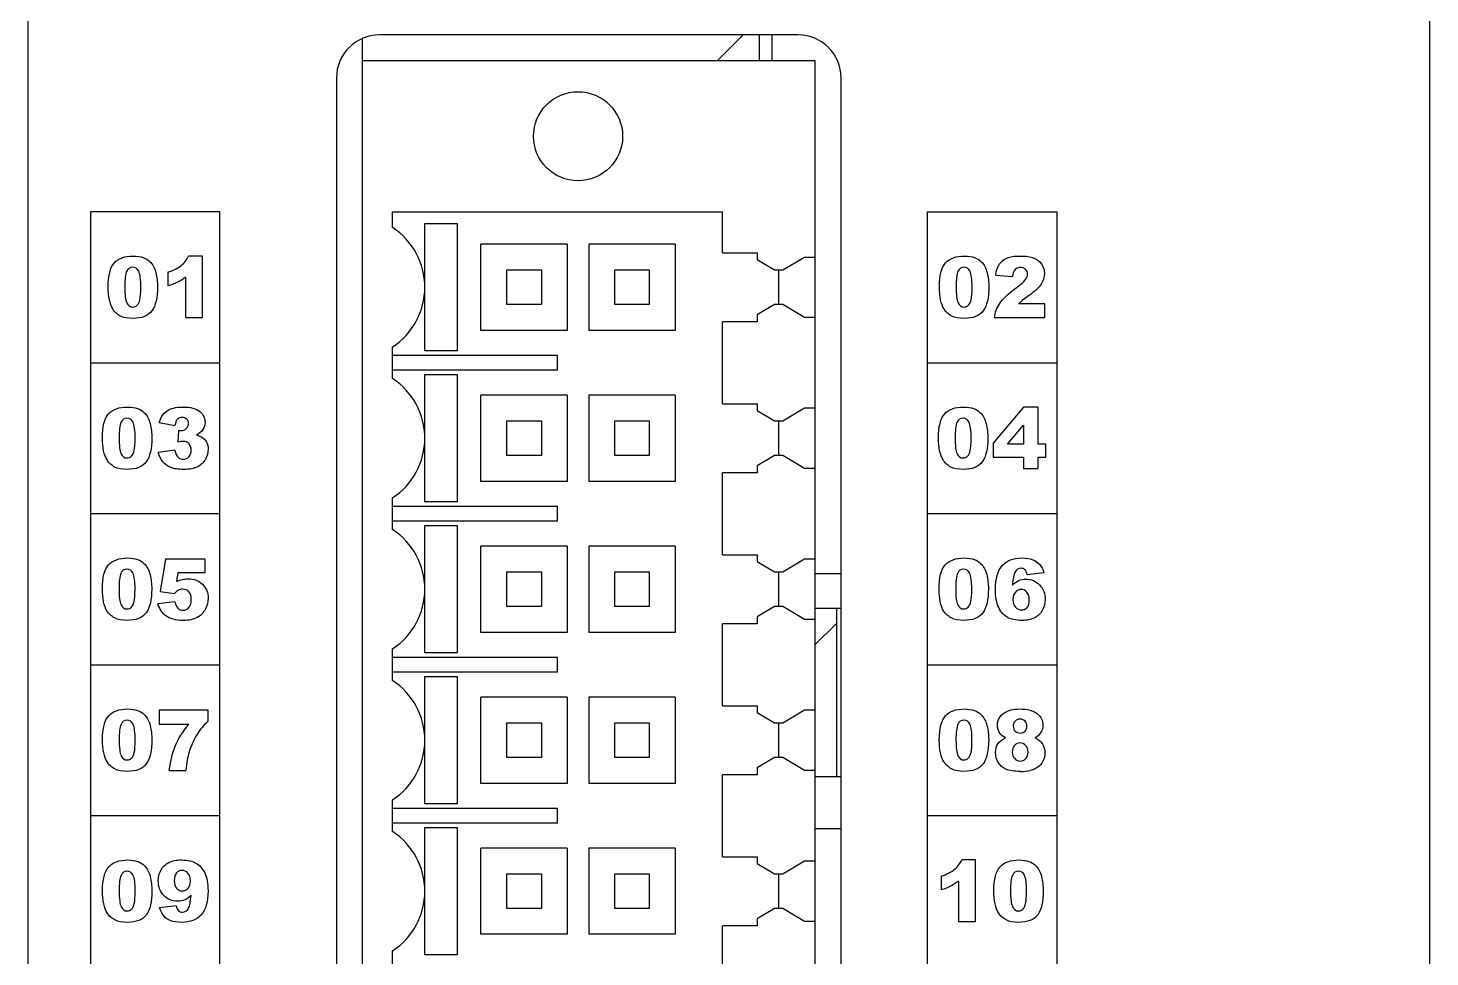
# Model space of a CAD drawing. Header units: millimetres. Extents: x 103 to 136, y 26 to 156.
# Drawn here: x 103.44 to 135.94, y 91.1 to 112.63 of the extents above; entities that cross this region are included whole.
import ezdxf

# ---------------------------------------------------------------- set-up
doc = ezdxf.new("R2010")
doc.units = ezdxf.units.MM
doc.header["$LTSCALE"] = 16.335
doc.layers.get('0').update_dxf_attribs({"linetype": 'CONTINUOUS'})

msp = doc.modelspace()

# ---------------------------------------------------------------- linework, layer by layer
at = {"linetype": 'Continuous'}
for p, q in [((103.435, 32.122), (103.435, 118.022)), ((135.935, 32.122), (135.935, 118.022)), ((121.285, 112.472), (111.585, 112.472)), ((119.414, 111.872), (120.014, 112.472)), ((120.385, 112.472), (120.385, 111.872)), ((120.685, 111.872), (120.685, 112.472)), ((111.185, 112.388), (111.185, 111.872)), ((111.185, 111.872), (111.185, 41.872)), ((121.685, 111.872), (111.185, 111.872)), ((121.685, 41.872), (121.685, 111.872)), ((110.585, 111.472), (110.585, 42.272)), ((122.285, 42.272), (122.285, 111.472)), ((104.885, 108.372), (104.885, 45.372)), ((107.885, 108.372), (104.885, 108.372)), ((107.885, 45.372), (107.885, 108.372)), ((111.885, 108.005), (111.885, 108.372)), ((111.885, 108.372), (119.535, 108.372)), ((119.535, 107.422), (119.535, 108.372)), ((124.285, 45.372), (124.285, 108.372)), ((124.285, 108.372), (127.285, 108.372)), ((127.285, 108.372), (127.285, 45.372)), ((112.635, 106.626), (112.635, 108.097)), ((112.635, 108.097), (113.387, 108.097)), ((113.387, 108.097), (113.387, 105.147)), ((113.935, 105.622), (113.935, 107.622)), ((115.935, 107.622), (113.935, 107.622)), ((115.935, 107.622), (115.935, 105.622)), ((116.435, 107.622), (116.435, 105.622)), ((118.435, 107.622), (116.435, 107.622)), ((118.435, 107.622), (118.435, 105.622)), ((107.478, 107.346), (107.156, 107.346)), ((107.478, 105.922), (107.478, 107.346)), ((119.535, 107.422), (120.335, 107.422)), ((120.335, 107.422), (120.335, 107.264)), ((120.335, 107.264), (120.738, 107.022)), ((120.935, 107.022), (121.435, 107.323)), ((121.435, 107.323), (121.685, 107.323)), ((106.676, 106.971), (106.676, 106.652)), ((114.535, 106.222), (114.535, 107.022)), ((114.535, 107.022), (115.335, 107.022)), ((115.335, 107.022), (115.335, 106.222)), ((117.035, 106.222), (117.035, 107.022)), ((117.035, 107.022), (117.835, 107.022)), ((117.835, 107.022), (117.835, 106.222)), ((120.738, 107.022), (120.935, 107.022)), ((120.835, 107.022), (120.835, 106.222)), ((107.085, 106.855), (107.085, 105.922)), ((112.635, 105.147), (112.635, 106.618)), ((125.868, 106.899), (126.258, 106.868)), ((126.492, 106.324), (126.399, 106.239)), ((126.649, 106.438), (126.492, 106.324)), ((115.335, 106.222), (114.535, 106.222)), ((117.835, 106.222), (117.035, 106.222)), ((120.738, 106.222), (120.335, 105.98)), ((120.335, 105.98), (120.335, 105.822)), ((120.935, 106.222), (120.738, 106.222)), ((121.435, 105.922), (120.935, 106.222)), ((127.007, 106.239), (126.399, 106.239)), ((127.007, 105.922), (127.007, 106.239)), ((107.085, 105.922), (107.478, 105.922)), ((119.535, 103.922), (119.535, 105.822)), ((120.335, 105.822), (119.535, 105.822)), ((121.685, 105.922), (121.435, 105.922)), ((125.84, 105.922), (127.007, 105.922)), ((115.935, 105.622), (113.935, 105.622)), ((118.435, 105.622), (116.435, 105.622)), ((111.885, 104.505), (111.885, 105.239)), ((111.885, 105.047), (115.71, 105.047)), ((113.387, 105.147), (112.635, 105.147)), ((115.71, 104.697), (115.71, 105.047)), ((104.885, 104.872), (107.885, 104.872)), ((115.71, 104.697), (111.885, 104.697)), ((124.285, 104.872), (127.285, 104.872)), ((112.635, 103.126), (112.635, 104.597)), ((112.635, 104.597), (113.387, 104.597)), ((113.387, 104.597), (113.387, 101.647)), ((113.935, 102.122), (113.935, 104.122)), ((115.935, 104.122), (113.935, 104.122)), ((115.935, 104.122), (115.935, 102.122)), ((116.435, 104.122), (116.435, 102.122)), ((118.435, 104.122), (116.435, 104.122)), ((118.435, 104.122), (118.435, 102.122)), ((119.535, 103.922), (120.335, 103.922)), ((120.335, 103.922), (120.335, 103.764)), ((120.335, 103.764), (120.738, 103.522)), ((120.935, 103.522), (121.435, 103.823)), ((121.435, 103.823), (121.685, 103.823)), ((126.514, 103.846), (125.806, 103.004)), ((126.853, 103.846), (126.514, 103.846)), ((126.853, 102.986), (126.853, 103.846)), ((106.475, 103.483), (106.842, 103.417)), ((114.535, 102.722), (114.535, 103.522)), ((114.535, 103.522), (115.335, 103.522)), ((115.335, 103.522), (115.335, 102.722)), ((117.035, 102.722), (117.035, 103.522)), ((117.035, 103.522), (117.835, 103.522)), ((117.835, 103.522), (117.835, 102.722)), ((120.738, 103.522), (120.935, 103.522)), ((120.835, 103.522), (120.835, 102.722)), ((126.139, 102.986), (126.514, 103.426)), ((126.514, 103.426), (126.514, 102.986)), ((106.926, 103.305), (106.906, 103.027)), ((106.926, 103.305), (106.977, 103.3)), ((112.635, 101.647), (112.635, 103.118)), ((106.842, 102.844), (106.454, 102.792)), ((115.335, 102.722), (114.535, 102.722)), ((117.835, 102.722), (117.035, 102.722)), ((120.738, 102.722), (120.335, 102.48)), ((120.935, 102.722), (120.738, 102.722)), ((121.435, 102.422), (120.935, 102.722)), ((125.806, 103.004), (125.806, 102.684)), ((126.514, 102.986), (126.139, 102.986)), ((127.029, 102.986), (126.853, 102.986)), ((127.029, 102.684), (127.029, 102.986)), ((120.335, 102.48), (120.335, 102.322)), ((121.685, 102.422), (121.435, 102.422)), ((125.806, 102.684), (126.514, 102.684)), ((126.514, 102.684), (126.514, 102.422)), ((126.514, 102.422), (126.853, 102.422)), ((126.853, 102.422), (126.853, 102.684)), ((126.853, 102.684), (127.029, 102.684)), ((115.935, 102.122), (113.935, 102.122)), ((118.435, 102.122), (116.435, 102.122)), ((119.535, 100.422), (119.535, 102.322)), ((120.335, 102.322), (119.535, 102.322)), ((111.885, 101.005), (111.885, 101.739)), ((111.885, 101.547), (115.71, 101.547)), ((113.387, 101.647), (112.635, 101.647)), ((115.71, 101.197), (115.71, 101.547)), ((107.885, 101.372), (104.885, 101.372)), ((115.71, 101.197), (111.885, 101.197)), ((112.635, 99.626), (112.635, 101.097)), ((112.635, 101.097), (113.387, 101.097)), ((113.387, 101.097), (113.387, 98.147)), ((127.285, 101.372), (124.285, 101.372)), ((113.935, 98.622), (113.935, 100.622)), ((115.935, 100.622), (113.935, 100.622)), ((115.935, 100.622), (115.935, 98.622)), ((116.435, 100.622), (116.435, 98.622)), ((118.435, 100.622), (116.435, 100.622)), ((118.435, 100.622), (118.435, 98.622)), ((106.621, 100.322), (106.498, 99.57)), ((107.545, 100.322), (106.621, 100.322)), ((107.545, 100.012), (107.545, 100.322)), ((119.535, 100.422), (120.335, 100.422)), ((120.335, 100.422), (120.335, 100.264)), ((120.335, 100.264), (120.738, 100.022)), ((120.935, 100.022), (121.435, 100.323)), ((121.435, 100.323), (121.685, 100.323)), ((106.886, 99.802), (106.919, 100.012)), ((106.919, 100.012), (107.545, 100.012)), ((114.535, 99.222), (114.535, 100.022)), ((114.535, 100.022), (115.335, 100.022)), ((115.335, 100.022), (115.335, 99.222)), ((117.035, 99.222), (117.035, 100.022)), ((117.035, 100.022), (117.835, 100.022)), ((117.835, 100.022), (117.835, 99.222)), ((120.738, 100.022), (120.935, 100.022)), ((120.835, 100.022), (120.835, 99.222)), ((122.285, 99.982), (121.685, 99.982)), ((126.599, 99.96), (126.986, 100.007)), ((106.498, 99.57), (106.829, 99.522)), ((112.635, 98.147), (112.635, 99.618)), ((106.841, 99.328), (106.447, 99.285)), ((115.335, 99.222), (114.535, 99.222)), ((117.835, 99.222), (117.035, 99.222)), ((120.738, 99.222), (120.335, 98.98)), ((120.935, 99.222), (120.738, 99.222)), ((121.435, 98.922), (120.935, 99.222)), ((121.685, 99.182), (122.285, 99.182)), ((122.185, 95.282), (122.185, 99.182)), ((119.535, 96.922), (119.535, 98.822)), ((120.335, 98.822), (119.535, 98.822)), ((120.335, 98.98), (120.335, 98.822)), ((121.685, 98.922), (121.435, 98.922)), ((121.685, 98.338), (122.185, 98.838)), ((115.935, 98.622), (113.935, 98.622)), ((118.435, 98.622), (116.435, 98.622)), ((111.885, 97.505), (111.885, 98.239)), ((104.885, 97.872), (107.885, 97.872)), ((111.885, 98.047), (115.71, 98.047)), ((113.387, 98.147), (112.635, 98.147)), ((115.71, 97.697), (115.71, 98.047)), ((124.285, 97.872), (127.285, 97.872)), ((115.71, 97.697), (111.885, 97.697)), ((112.635, 96.126), (112.635, 97.597)), ((112.635, 97.597), (113.387, 97.597)), ((113.387, 97.597), (113.387, 94.647)), ((113.935, 95.122), (113.935, 97.122)), ((115.935, 97.122), (113.935, 97.122)), ((115.935, 97.122), (115.935, 95.122)), ((116.435, 97.122), (116.435, 95.122)), ((118.435, 97.122), (116.435, 97.122)), ((118.435, 97.122), (118.435, 95.122)), ((119.535, 96.922), (120.335, 96.922)), ((120.335, 96.922), (120.335, 96.764)), ((106.473, 96.822), (106.473, 96.494)), ((107.609, 96.822), (106.473, 96.822)), ((107.609, 96.56), (107.609, 96.822)), ((120.335, 96.764), (120.738, 96.522)), ((120.935, 96.522), (121.435, 96.823)), ((121.435, 96.823), (121.685, 96.823)), ((106.473, 96.494), (107.165, 96.494)), ((114.535, 95.722), (114.535, 96.522)), ((114.535, 96.522), (115.335, 96.522)), ((115.335, 96.522), (115.335, 95.722)), ((117.035, 95.722), (117.035, 96.522)), ((117.035, 96.522), (117.835, 96.522)), ((117.835, 96.522), (117.835, 95.722)), ((120.738, 96.522), (120.935, 96.522)), ((120.835, 96.522), (120.835, 95.722)), ((112.635, 94.647), (112.635, 96.118)), ((115.335, 95.722), (114.535, 95.722)), ((117.835, 95.722), (117.035, 95.722)), ((120.738, 95.722), (120.335, 95.48)), ((120.935, 95.722), (120.738, 95.722)), ((121.435, 95.422), (120.935, 95.722)), ((106.709, 95.422), (107.097, 95.422)), ((119.535, 93.422), (119.535, 95.322)), ((120.335, 95.322), (119.535, 95.322)), ((120.335, 95.48), (120.335, 95.322)), ((121.685, 95.422), (121.435, 95.422)), ((121.685, 95.282), (122.285, 95.282)), ((115.935, 95.122), (113.935, 95.122)), ((118.435, 95.122), (116.435, 95.122)), ((111.885, 94.005), (111.885, 94.739)), ((113.387, 94.647), (112.635, 94.647)), ((107.885, 94.372), (104.885, 94.372)), ((111.885, 94.547), (115.71, 94.547)), ((115.71, 94.197), (115.71, 94.547)), ((127.285, 94.372), (124.285, 94.372)), ((115.71, 94.197), (111.885, 94.197)), ((112.635, 92.626), (112.635, 94.097)), ((112.635, 94.097), (113.387, 94.097)), ((113.387, 94.097), (113.387, 91.147)), ((121.685, 94.072), (122.285, 94.072)), ((113.935, 91.622), (113.935, 93.622)), ((115.935, 93.622), (113.935, 93.622)), ((115.935, 93.622), (115.935, 91.622)), ((116.435, 93.622), (116.435, 91.622)), ((118.435, 93.622), (116.435, 93.622)), ((118.435, 93.622), (118.435, 91.622)), ((119.535, 93.422), (120.335, 93.422)), ((120.335, 93.422), (120.335, 93.264)), ((120.935, 93.022), (121.435, 93.323)), ((121.435, 93.323), (121.685, 93.323)), ((125.403, 93.346), (125.081, 93.346)), ((125.403, 91.922), (125.403, 93.346)), ((114.535, 92.222), (114.535, 93.022)), ((114.535, 93.022), (115.335, 93.022)), ((115.335, 93.022), (115.335, 92.222)), ((117.035, 92.222), (117.035, 93.022)), ((117.035, 93.022), (117.835, 93.022)), ((117.835, 93.022), (117.835, 92.222)), ((120.335, 93.264), (120.738, 93.022)), ((120.738, 93.022), (120.935, 93.022)), ((120.835, 93.022), (120.835, 92.222)), ((124.601, 92.971), (124.601, 92.652)), ((125.009, 92.855), (125.009, 91.922)), ((112.635, 91.147), (112.635, 92.618)), ((106.871, 92.285), (106.484, 92.237)), ((115.335, 92.222), (114.535, 92.222)), ((117.835, 92.222), (117.035, 92.222)), ((120.738, 92.222), (120.335, 91.98)), ((120.335, 91.98), (120.335, 91.822)), ((120.935, 92.222), (120.738, 92.222)), ((121.435, 91.922), (120.935, 92.222)), ((119.535, 89.922), (119.535, 91.822)), ((120.335, 91.822), (119.535, 91.822)), ((121.685, 91.922), (121.435, 91.922)), ((125.009, 91.922), (125.403, 91.922)), ((115.935, 91.622), (113.935, 91.622)), ((118.435, 91.622), (116.435, 91.622)), ((111.885, 90.505), (111.885, 91.239)), ((113.387, 91.147), (112.635, 91.147))]:
    msp.add_line(p, q, dxfattribs=at)
msp.add_circle((116.185, 110.122), 1.033, dxfattribs=at)
for centre, radius, start, end in [((111.585, 111.472), 1, 90, 180), ((121.285, 111.472), 1, 0, 90), ((110.985, 106.622), 1.65, 303.0557, 56.9443), ((110.985, 103.122), 1.65, 303.0557, 56.9443), ((110.985, 99.622), 1.65, 303.0557, 56.9443), ((110.985, 96.122), 1.65, 303.0557, 56.9443), ((126.445, 96.469), 1.071, 270.0061, 282.0044), ((110.985, 92.622), 1.65, 303.0557, 56.9443)]:
    msp.add_arc(centre, radius, start, end, dxfattribs=at)
for points in [[(105.436, 107.187), (105.531, 107.293), (105.677, 107.346), (105.874, 107.346)], [(105.874, 107.346), (105.967, 107.346), (106.045, 107.334), (106.106, 107.311)], [(106.106, 107.311), (106.166, 107.288), (106.216, 107.257), (106.254, 107.22)], [(106.985, 107.125), (107.057, 107.184), (107.114, 107.258), (107.156, 107.346)], [(124.707, 107.187), (124.803, 107.293), (124.949, 107.346), (125.145, 107.346)], [(125.145, 107.346), (125.239, 107.346), (125.316, 107.334), (125.377, 107.311)], [(125.377, 107.311), (125.438, 107.288), (125.487, 107.257), (125.526, 107.22)], [(125.952, 107.156), (125.992, 107.216), (126.05, 107.264), (126.124, 107.297)], [(126.124, 107.297), (126.199, 107.329), (126.301, 107.346), (126.433, 107.346)], [(126.433, 107.346), (126.569, 107.346), (126.675, 107.33), (126.752, 107.299)], [(126.752, 107.299), (126.828, 107.268), (126.887, 107.22), (126.931, 107.155)], [(105.292, 106.628), (105.292, 106.894), (105.34, 107.08), (105.436, 107.187)], [(105.721, 106.989), (105.692, 106.924), (105.678, 106.803), (105.678, 106.627)], [(105.86, 107.087), (105.796, 107.087), (105.75, 107.054), (105.721, 106.989)], [(106.002, 106.991), (105.97, 107.055), (105.924, 107.087), (105.86, 107.087)], [(106.05, 106.617), (106.05, 106.802), (106.033, 106.927), (106.002, 106.991)], [(106.254, 107.22), (106.292, 107.183), (106.322, 107.144), (106.344, 107.103)], [(106.344, 107.103), (106.366, 107.062), (106.384, 107.014), (106.397, 106.96)], [(106.397, 106.96), (106.423, 106.854), (106.436, 106.746), (106.436, 106.633)], [(106.676, 106.971), (106.808, 107.013), (106.911, 107.065), (106.985, 107.125)], [(124.564, 106.628), (124.564, 106.894), (124.612, 107.08), (124.707, 107.187)], [(124.993, 106.989), (124.964, 106.924), (124.95, 106.803), (124.95, 106.627)], [(125.132, 107.087), (125.067, 107.087), (125.021, 107.054), (124.993, 106.989)], [(125.273, 106.991), (125.242, 107.055), (125.195, 107.087), (125.132, 107.087)], [(125.321, 106.617), (125.321, 106.802), (125.305, 106.927), (125.273, 106.991)], [(125.526, 107.22), (125.564, 107.183), (125.593, 107.144), (125.615, 107.103)], [(125.615, 107.103), (125.637, 107.062), (125.655, 107.014), (125.669, 106.96)], [(125.669, 106.96), (125.695, 106.854), (125.708, 106.746), (125.708, 106.633)], [(125.868, 106.899), (125.884, 107.008), (125.911, 107.094), (125.952, 107.156)], [(126.321, 107.033), (126.289, 107.002), (126.268, 106.946), (126.258, 106.868)], [(126.443, 107.08), (126.394, 107.08), (126.353, 107.064), (126.321, 107.033)], [(126.562, 107.034), (126.53, 107.065), (126.491, 107.08), (126.443, 107.08)], [(126.561, 106.8), (126.593, 106.844), (126.609, 106.885), (126.609, 106.925)], [(126.609, 106.925), (126.609, 106.967), (126.593, 107.003), (126.562, 107.034)], [(126.997, 106.939), (126.997, 106.853), (126.971, 106.771), (126.922, 106.694)], [(126.931, 107.155), (126.975, 107.09), (126.997, 107.019), (126.997, 106.939)], [(105.32, 106.331), (105.301, 106.421), (105.292, 106.519), (105.292, 106.628)], [(105.678, 106.627), (105.678, 106.449), (105.693, 106.326), (105.725, 106.261)], [(106.029, 106.337), (106.042, 106.396), (106.05, 106.49), (106.05, 106.617)], [(106.436, 106.633), (106.436, 106.379), (106.393, 106.193), (106.308, 106.075)], [(106.9, 106.738), (106.84, 106.707), (106.766, 106.679), (106.676, 106.652)], [(107.085, 106.855), (107.021, 106.807), (106.959, 106.768), (106.9, 106.738)], [(124.592, 106.331), (124.572, 106.421), (124.564, 106.519), (124.564, 106.628)], [(124.95, 106.627), (124.95, 106.449), (124.965, 106.326), (124.996, 106.261)], [(125.3, 106.337), (125.313, 106.396), (125.321, 106.49), (125.321, 106.617)], [(125.708, 106.633), (125.708, 106.379), (125.665, 106.193), (125.579, 106.075)], [(125.961, 106.247), (126.029, 106.348), (126.156, 106.469), (126.343, 106.607)], [(126.343, 106.607), (126.457, 106.691), (126.529, 106.756), (126.561, 106.8)], [(126.922, 106.694), (126.872, 106.616), (126.781, 106.531), (126.649, 106.438)], [(105.398, 106.12), (105.365, 106.172), (105.339, 106.241), (105.32, 106.331)], [(105.965, 106.205), (105.993, 106.233), (106.015, 106.277), (106.029, 106.337)], [(124.67, 106.12), (124.636, 106.172), (124.611, 106.241), (124.592, 106.331)], [(125.236, 106.205), (125.265, 106.233), (125.287, 106.277), (125.3, 106.337)], [(105.578, 105.955), (105.505, 105.992), (105.445, 106.048), (105.398, 106.12)], [(105.863, 105.899), (105.745, 105.899), (105.65, 105.918), (105.578, 105.955)], [(105.725, 106.261), (105.756, 106.196), (105.802, 106.164), (105.862, 106.164)], [(105.862, 106.164), (105.902, 106.164), (105.936, 106.177), (105.965, 106.205)], [(106.308, 106.075), (106.221, 105.957), (106.073, 105.899), (105.863, 105.899)], [(124.849, 105.955), (124.777, 105.992), (124.717, 106.048), (124.67, 106.12)], [(125.135, 105.899), (125.016, 105.899), (124.922, 105.918), (124.849, 105.955)], [(124.996, 106.261), (125.028, 106.196), (125.074, 106.164), (125.134, 106.164)], [(125.134, 106.164), (125.173, 106.164), (125.207, 106.177), (125.236, 106.205)], [(125.579, 106.075), (125.493, 105.957), (125.345, 105.899), (125.135, 105.899)], [(125.84, 105.922), (125.853, 106.037), (125.893, 106.146), (125.961, 106.247)], [(105.16, 103.128), (105.16, 103.394), (105.208, 103.58), (105.304, 103.687)], [(105.304, 103.687), (105.399, 103.793), (105.545, 103.846), (105.742, 103.846)], [(105.742, 103.846), (105.836, 103.846), (105.913, 103.834), (105.974, 103.811)], [(105.974, 103.811), (106.034, 103.788), (106.084, 103.757), (106.122, 103.72)], [(106.122, 103.72), (106.16, 103.683), (106.19, 103.644), (106.212, 103.603)], [(106.475, 103.483), (106.505, 103.6), (106.563, 103.69), (106.65, 103.752)], [(106.65, 103.752), (106.737, 103.815), (106.86, 103.846), (107.02, 103.846)], [(107.02, 103.846), (107.202, 103.846), (107.334, 103.812), (107.416, 103.744)], [(107.416, 103.744), (107.497, 103.675), (107.538, 103.59), (107.538, 103.487)], [(124.541, 103.128), (124.541, 103.394), (124.589, 103.58), (124.685, 103.687)], [(124.685, 103.687), (124.78, 103.793), (124.926, 103.846), (125.123, 103.846)], [(125.123, 103.846), (125.217, 103.846), (125.294, 103.834), (125.355, 103.811)], [(125.355, 103.811), (125.415, 103.788), (125.465, 103.757), (125.503, 103.72)], [(125.503, 103.72), (125.541, 103.683), (125.571, 103.644), (125.593, 103.603)], [(105.589, 103.489), (105.561, 103.424), (105.546, 103.303), (105.546, 103.127)], [(105.729, 103.587), (105.664, 103.587), (105.618, 103.554), (105.589, 103.489)], [(105.87, 103.491), (105.839, 103.555), (105.792, 103.587), (105.729, 103.587)], [(105.918, 103.117), (105.918, 103.302), (105.902, 103.427), (105.87, 103.491)], [(106.212, 103.603), (106.234, 103.562), (106.252, 103.514), (106.265, 103.46)], [(106.265, 103.46), (106.291, 103.354), (106.305, 103.246), (106.305, 103.133)], [(106.9, 103.563), (106.872, 103.535), (106.852, 103.486), (106.842, 103.417)], [(107.012, 103.605), (106.966, 103.605), (106.929, 103.59), (106.9, 103.563)], [(107.117, 103.566), (107.091, 103.591), (107.056, 103.605), (107.012, 103.605)], [(107.104, 103.349), (107.138, 103.381), (107.155, 103.419), (107.155, 103.464)], [(107.155, 103.464), (107.155, 103.506), (107.142, 103.541), (107.117, 103.566)], [(107.538, 103.487), (107.538, 103.426), (107.521, 103.372), (107.489, 103.323)], [(124.97, 103.489), (124.942, 103.424), (124.927, 103.303), (124.927, 103.127)], [(125.11, 103.587), (125.045, 103.587), (124.999, 103.554), (124.97, 103.489)], [(125.251, 103.491), (125.219, 103.555), (125.173, 103.587), (125.11, 103.587)], [(125.299, 103.117), (125.299, 103.302), (125.282, 103.427), (125.251, 103.491)], [(125.593, 103.603), (125.615, 103.562), (125.633, 103.514), (125.646, 103.46)], [(125.646, 103.46), (125.672, 103.354), (125.685, 103.246), (125.685, 103.133)], [(105.188, 102.831), (105.169, 102.921), (105.16, 103.019), (105.16, 103.128)], [(105.546, 103.127), (105.546, 102.949), (105.562, 102.826), (105.593, 102.761)], [(105.897, 102.837), (105.91, 102.896), (105.918, 102.99), (105.918, 103.117)], [(106.305, 103.133), (106.305, 102.879), (106.262, 102.693), (106.176, 102.575)], [(107.032, 103.05), (107.002, 103.05), (106.96, 103.042), (106.906, 103.027)], [(106.977, 103.3), (107.027, 103.3), (107.069, 103.316), (107.104, 103.349)], [(107.168, 102.996), (107.134, 103.032), (107.09, 103.05), (107.032, 103.05)], [(107.489, 103.323), (107.455, 103.273), (107.406, 103.23), (107.339, 103.194)], [(107.339, 103.194), (107.392, 103.181), (107.434, 103.164), (107.463, 103.147)], [(107.463, 103.147), (107.509, 103.119), (107.545, 103.08), (107.571, 103.034)], [(107.571, 103.034), (107.597, 102.987), (107.61, 102.931), (107.61, 102.866)], [(124.569, 102.831), (124.55, 102.921), (124.541, 103.019), (124.541, 103.128)], [(124.927, 103.127), (124.927, 102.949), (124.942, 102.826), (124.974, 102.761)], [(125.278, 102.837), (125.291, 102.896), (125.299, 102.99), (125.299, 103.117)], [(125.685, 103.133), (125.685, 102.879), (125.642, 102.693), (125.557, 102.575)], [(105.267, 102.62), (105.233, 102.672), (105.207, 102.741), (105.188, 102.831)], [(105.593, 102.761), (105.625, 102.696), (105.67, 102.664), (105.731, 102.664)], [(105.731, 102.664), (105.77, 102.664), (105.804, 102.677), (105.833, 102.705)], [(105.833, 102.705), (105.861, 102.733), (105.883, 102.777), (105.897, 102.837)], [(106.562, 102.574), (106.515, 102.632), (106.478, 102.704), (106.454, 102.792)], [(106.842, 102.844), (106.857, 102.765), (106.88, 102.711), (106.913, 102.68)], [(107.166, 102.693), (107.2, 102.731), (107.218, 102.781), (107.218, 102.845)], [(107.218, 102.845), (107.218, 102.91), (107.201, 102.96), (107.168, 102.996)], [(107.61, 102.866), (107.61, 102.784), (107.588, 102.706), (107.546, 102.632)], [(124.648, 102.62), (124.614, 102.672), (124.588, 102.741), (124.569, 102.831)], [(124.974, 102.761), (125.006, 102.696), (125.051, 102.664), (125.112, 102.664)], [(125.112, 102.664), (125.151, 102.664), (125.185, 102.677), (125.214, 102.705)], [(125.214, 102.705), (125.242, 102.733), (125.264, 102.777), (125.278, 102.837)], [(105.446, 102.455), (105.373, 102.492), (105.313, 102.548), (105.267, 102.62)], [(105.732, 102.399), (105.613, 102.399), (105.519, 102.418), (105.446, 102.455)], [(106.176, 102.575), (106.09, 102.457), (105.942, 102.399), (105.732, 102.399)], [(106.744, 102.443), (106.67, 102.473), (106.61, 102.517), (106.562, 102.574)], [(107.046, 102.399), (106.918, 102.399), (106.817, 102.414), (106.744, 102.443)], [(106.913, 102.68), (106.945, 102.65), (106.986, 102.635), (107.036, 102.635)], [(107.036, 102.635), (107.088, 102.635), (107.132, 102.654), (107.166, 102.693)], [(107.362, 102.459), (107.282, 102.42), (107.176, 102.399), (107.046, 102.399)], [(107.546, 102.632), (107.503, 102.557), (107.442, 102.499), (107.362, 102.459)], [(124.827, 102.455), (124.754, 102.492), (124.694, 102.548), (124.648, 102.62)], [(125.112, 102.399), (124.994, 102.399), (124.9, 102.418), (124.827, 102.455)], [(125.557, 102.575), (125.471, 102.457), (125.323, 102.399), (125.112, 102.399)], [(105.159, 99.628), (105.159, 99.894), (105.207, 100.08), (105.303, 100.187)], [(105.303, 100.187), (105.398, 100.293), (105.544, 100.346), (105.741, 100.346)], [(105.741, 100.346), (105.834, 100.346), (105.912, 100.334), (105.973, 100.311)], [(105.973, 100.311), (106.033, 100.288), (106.083, 100.257), (106.121, 100.22)], [(106.121, 100.22), (106.159, 100.183), (106.189, 100.144), (106.21, 100.103)], [(106.21, 100.103), (106.232, 100.062), (106.251, 100.014), (106.264, 99.96)], [(124.555, 99.628), (124.555, 99.894), (124.603, 100.08), (124.699, 100.187)], [(124.699, 100.187), (124.794, 100.293), (124.94, 100.346), (125.137, 100.346)], [(125.137, 100.346), (125.23, 100.346), (125.308, 100.334), (125.369, 100.311)], [(125.369, 100.311), (125.429, 100.288), (125.479, 100.257), (125.517, 100.22)], [(125.517, 100.22), (125.555, 100.183), (125.585, 100.144), (125.607, 100.103)], [(125.607, 100.103), (125.629, 100.062), (125.647, 100.014), (125.66, 99.96)], [(125.862, 99.615), (125.862, 99.867), (125.914, 100.052), (126.021, 100.17)], [(126.021, 100.17), (126.127, 100.287), (126.274, 100.346), (126.463, 100.346)], [(126.459, 100.108), (126.396, 100.108), (126.347, 100.075), (126.312, 100.012)], [(126.547, 100.074), (126.523, 100.096), (126.494, 100.108), (126.459, 100.108)], [(126.463, 100.346), (126.574, 100.346), (126.662, 100.333), (126.727, 100.307)], [(126.727, 100.307), (126.792, 100.281), (126.845, 100.244), (126.888, 100.194)], [(126.888, 100.194), (126.93, 100.145), (126.963, 100.082), (126.986, 100.007)], [(105.588, 99.989), (105.559, 99.924), (105.545, 99.803), (105.545, 99.627)], [(105.727, 100.087), (105.662, 100.087), (105.616, 100.054), (105.588, 99.989)], [(105.869, 99.991), (105.837, 100.055), (105.79, 100.087), (105.727, 100.087)], [(105.916, 99.617), (105.916, 99.802), (105.9, 99.927), (105.869, 99.991)], [(106.264, 99.96), (106.29, 99.854), (106.303, 99.746), (106.303, 99.633)], [(106.886, 99.802), (106.929, 99.822), (106.972, 99.837), (107.014, 99.847)], [(107.014, 99.847), (107.056, 99.857), (107.098, 99.863), (107.14, 99.863)], [(107.14, 99.863), (107.279, 99.863), (107.393, 99.82), (107.48, 99.736)], [(124.984, 99.989), (124.955, 99.924), (124.941, 99.803), (124.941, 99.627)], [(125.123, 100.087), (125.059, 100.087), (125.013, 100.054), (124.984, 99.989)], [(125.265, 99.991), (125.233, 100.055), (125.186, 100.087), (125.123, 100.087)], [(125.313, 99.617), (125.313, 99.802), (125.296, 99.927), (125.265, 99.991)], [(125.66, 99.96), (125.686, 99.854), (125.699, 99.746), (125.699, 99.633)], [(126.312, 100.012), (126.287, 99.966), (126.268, 99.868), (126.256, 99.718)], [(126.256, 99.718), (126.302, 99.765), (126.35, 99.799), (126.399, 99.822)], [(126.399, 99.822), (126.448, 99.845), (126.504, 99.856), (126.569, 99.856)], [(126.599, 99.96), (126.588, 100.013), (126.571, 100.051), (126.547, 100.074)], [(126.569, 99.856), (126.693, 99.856), (126.799, 99.811), (126.885, 99.722)], [(105.187, 99.331), (105.168, 99.421), (105.159, 99.519), (105.159, 99.628)], [(105.545, 99.627), (105.545, 99.449), (105.56, 99.326), (105.592, 99.261)], [(105.895, 99.337), (105.909, 99.396), (105.916, 99.49), (105.916, 99.617)], [(106.303, 99.633), (106.303, 99.379), (106.26, 99.193), (106.174, 99.075)], [(106.915, 99.595), (106.889, 99.581), (106.86, 99.557), (106.829, 99.522)], [(107.024, 99.622), (106.986, 99.622), (106.95, 99.613), (106.915, 99.595)], [(107.166, 99.564), (107.13, 99.602), (107.083, 99.622), (107.024, 99.622)], [(107.22, 99.381), (107.22, 99.464), (107.202, 99.525), (107.166, 99.564)], [(107.48, 99.736), (107.568, 99.651), (107.611, 99.544), (107.611, 99.416)], [(124.583, 99.331), (124.564, 99.421), (124.555, 99.519), (124.555, 99.628)], [(124.941, 99.627), (124.941, 99.449), (124.956, 99.326), (124.988, 99.261)], [(125.292, 99.337), (125.305, 99.396), (125.313, 99.49), (125.313, 99.617)], [(125.699, 99.633), (125.699, 99.379), (125.656, 99.193), (125.571, 99.075)], [(125.937, 99.198), (125.886, 99.303), (125.862, 99.442), (125.862, 99.615)], [(126.324, 99.556), (126.288, 99.515), (126.269, 99.458), (126.269, 99.384)], [(126.46, 99.616), (126.406, 99.616), (126.36, 99.596), (126.324, 99.556)], [(126.593, 99.553), (126.557, 99.595), (126.513, 99.616), (126.46, 99.616)], [(126.647, 99.373), (126.647, 99.451), (126.629, 99.512), (126.593, 99.553)], [(126.885, 99.722), (126.971, 99.633), (127.015, 99.52), (127.015, 99.384)], [(105.265, 99.12), (105.232, 99.172), (105.206, 99.241), (105.187, 99.331)], [(105.592, 99.261), (105.623, 99.196), (105.669, 99.164), (105.729, 99.164)], [(105.729, 99.164), (105.768, 99.164), (105.803, 99.177), (105.831, 99.205)], [(105.831, 99.205), (105.86, 99.233), (105.882, 99.277), (105.895, 99.337)], [(106.519, 99.121), (106.49, 99.165), (106.466, 99.219), (106.447, 99.285)], [(106.841, 99.328), (106.85, 99.265), (106.872, 99.217), (106.907, 99.184)], [(106.907, 99.184), (106.942, 99.152), (106.984, 99.135), (107.033, 99.135)], [(107.033, 99.135), (107.086, 99.135), (107.131, 99.155), (107.166, 99.196)], [(107.166, 99.196), (107.202, 99.238), (107.22, 99.299), (107.22, 99.381)], [(107.544, 99.155), (107.499, 99.071), (107.435, 99.008), (107.353, 98.964)], [(107.611, 99.416), (107.611, 99.325), (107.589, 99.239), (107.544, 99.155)], [(124.661, 99.12), (124.628, 99.172), (124.602, 99.241), (124.583, 99.331)], [(124.988, 99.261), (125.019, 99.196), (125.065, 99.164), (125.125, 99.164)], [(125.125, 99.164), (125.165, 99.164), (125.199, 99.177), (125.228, 99.205)], [(125.228, 99.205), (125.256, 99.233), (125.278, 99.277), (125.292, 99.337)], [(126.14, 98.97), (126.056, 99.018), (125.988, 99.093), (125.937, 99.198)], [(126.269, 99.384), (126.269, 99.307), (126.289, 99.248), (126.327, 99.205)], [(126.327, 99.205), (126.365, 99.162), (126.412, 99.141), (126.467, 99.141)], [(126.467, 99.141), (126.518, 99.141), (126.561, 99.16), (126.595, 99.199)], [(126.595, 99.199), (126.629, 99.238), (126.647, 99.296), (126.647, 99.373)], [(126.949, 99.131), (126.905, 99.054), (126.845, 98.996), (126.768, 98.957)], [(127.015, 99.384), (127.015, 99.291), (126.993, 99.207), (126.949, 99.131)], [(105.445, 98.955), (105.372, 98.992), (105.312, 99.048), (105.265, 99.12)], [(105.73, 98.899), (105.612, 98.899), (105.517, 98.918), (105.445, 98.955)], [(106.174, 99.075), (106.088, 98.957), (105.94, 98.899), (105.73, 98.899)], [(106.631, 99.003), (106.585, 99.037), (106.548, 99.077), (106.519, 99.121)], [(106.799, 98.925), (106.733, 98.942), (106.677, 98.968), (106.631, 99.003)], [(107.037, 98.899), (106.944, 98.899), (106.865, 98.908), (106.799, 98.925)], [(107.353, 98.964), (107.271, 98.92), (107.165, 98.899), (107.037, 98.899)], [(124.841, 98.955), (124.768, 98.992), (124.708, 99.048), (124.661, 99.12)], [(125.126, 98.899), (125.008, 98.899), (124.913, 98.918), (124.841, 98.955)], [(125.571, 99.075), (125.484, 98.957), (125.336, 98.899), (125.126, 98.899)], [(126.478, 98.899), (126.337, 98.899), (126.225, 98.922), (126.14, 98.97)], [(126.768, 98.957), (126.691, 98.919), (126.594, 98.899), (126.478, 98.899)], [(105.162, 96.128), (105.162, 96.394), (105.21, 96.58), (105.305, 96.687)], [(105.305, 96.687), (105.401, 96.793), (105.547, 96.846), (105.744, 96.846)], [(105.73, 96.587), (105.665, 96.587), (105.619, 96.554), (105.591, 96.489)], [(105.871, 96.491), (105.84, 96.555), (105.793, 96.587), (105.73, 96.587)], [(105.744, 96.846), (105.837, 96.846), (105.914, 96.834), (105.976, 96.811)], [(105.976, 96.811), (106.036, 96.788), (106.085, 96.757), (106.124, 96.72)], [(106.124, 96.72), (106.162, 96.683), (106.191, 96.644), (106.213, 96.603)], [(106.213, 96.603), (106.235, 96.562), (106.253, 96.514), (106.267, 96.46)], [(107.609, 96.56), (107.509, 96.47), (107.427, 96.374), (107.361, 96.27)], [(124.561, 96.128), (124.561, 96.394), (124.609, 96.58), (124.704, 96.687)], [(124.704, 96.687), (124.8, 96.793), (124.946, 96.846), (125.143, 96.846)], [(125.129, 96.587), (125.064, 96.587), (125.018, 96.554), (124.99, 96.489)], [(125.271, 96.491), (125.239, 96.555), (125.192, 96.587), (125.129, 96.587)], [(125.143, 96.846), (125.236, 96.846), (125.313, 96.834), (125.375, 96.811)], [(125.375, 96.811), (125.435, 96.788), (125.484, 96.757), (125.523, 96.72)], [(125.523, 96.72), (125.561, 96.683), (125.59, 96.644), (125.612, 96.603)], [(125.612, 96.603), (125.634, 96.562), (125.653, 96.514), (125.666, 96.46)], [(125.908, 96.473), (125.908, 96.589), (125.963, 96.686), (126.074, 96.76)], [(126.074, 96.76), (126.16, 96.818), (126.273, 96.846), (126.415, 96.846)], [(126.318, 96.565), (126.289, 96.535), (126.274, 96.497), (126.274, 96.45)], [(126.434, 96.609), (126.386, 96.609), (126.348, 96.594), (126.318, 96.565)], [(126.415, 96.846), (126.602, 96.846), (126.739, 96.81), (126.829, 96.739)], [(126.548, 96.563), (126.518, 96.594), (126.48, 96.609), (126.434, 96.609)], [(126.593, 96.446), (126.593, 96.494), (126.578, 96.533), (126.548, 96.563)], [(126.829, 96.739), (126.919, 96.668), (126.964, 96.578), (126.964, 96.47)], [(105.591, 96.489), (105.562, 96.424), (105.548, 96.303), (105.548, 96.127)], [(105.919, 96.117), (105.919, 96.302), (105.903, 96.427), (105.871, 96.491)], [(106.267, 96.46), (106.293, 96.354), (106.306, 96.246), (106.306, 96.133)], [(106.853, 95.997), (106.918, 96.152), (107.022, 96.317), (107.165, 96.494)], [(107.361, 96.27), (107.281, 96.144), (107.217, 96.004), (107.17, 95.85)], [(124.99, 96.489), (124.961, 96.424), (124.947, 96.303), (124.947, 96.127)], [(125.318, 96.117), (125.318, 96.302), (125.302, 96.427), (125.271, 96.491)], [(125.666, 96.46), (125.692, 96.354), (125.705, 96.246), (125.705, 96.133)], [(125.966, 96.284), (125.928, 96.338), (125.908, 96.401), (125.908, 96.473)], [(126.099, 96.175), (126.038, 96.207), (125.993, 96.244), (125.966, 96.284)], [(126.274, 96.45), (126.274, 96.401), (126.289, 96.362), (126.319, 96.332)], [(126.319, 96.332), (126.35, 96.303), (126.39, 96.289), (126.44, 96.289)], [(126.44, 96.289), (126.484, 96.289), (126.522, 96.303), (126.55, 96.332)], [(126.55, 96.332), (126.579, 96.361), (126.593, 96.399), (126.593, 96.446)], [(126.91, 96.293), (126.883, 96.252), (126.841, 96.213), (126.784, 96.175)], [(126.964, 96.47), (126.964, 96.407), (126.946, 96.348), (126.91, 96.293)], [(105.19, 95.831), (105.171, 95.921), (105.162, 96.019), (105.162, 96.128)], [(105.548, 96.127), (105.548, 95.949), (105.563, 95.826), (105.595, 95.761)], [(105.898, 95.837), (105.912, 95.896), (105.919, 95.99), (105.919, 96.117)], [(106.306, 96.133), (106.306, 95.879), (106.263, 95.693), (106.177, 95.575)], [(106.709, 95.422), (106.74, 95.651), (106.787, 95.843), (106.853, 95.997)], [(124.589, 95.831), (124.57, 95.921), (124.561, 96.019), (124.561, 96.128)], [(124.947, 96.127), (124.947, 95.949), (124.962, 95.826), (124.994, 95.761)], [(125.297, 95.837), (125.311, 95.896), (125.318, 95.99), (125.318, 96.117)], [(125.705, 96.133), (125.705, 95.879), (125.662, 95.693), (125.576, 95.575)], [(125.865, 95.834), (125.865, 95.916), (125.885, 95.985), (125.923, 96.042)], [(125.923, 96.042), (125.961, 96.099), (126.019, 96.143), (126.099, 96.175)], [(126.307, 96.002), (126.27, 95.964), (126.253, 95.912), (126.253, 95.847)], [(126.434, 96.059), (126.385, 96.059), (126.343, 96.04), (126.307, 96.002)], [(126.562, 96), (126.525, 96.039), (126.482, 96.059), (126.434, 96.059)], [(126.619, 95.848), (126.619, 95.909), (126.6, 95.96), (126.562, 96)], [(126.784, 96.175), (126.86, 96.139), (126.916, 96.09), (126.953, 96.031)], [(126.953, 96.031), (126.99, 95.971), (127.01, 95.905), (127.01, 95.832)], [(105.268, 95.62), (105.235, 95.672), (105.209, 95.741), (105.19, 95.831)], [(105.447, 95.455), (105.375, 95.492), (105.315, 95.548), (105.268, 95.62)], [(105.595, 95.761), (105.626, 95.696), (105.672, 95.664), (105.732, 95.664)], [(105.732, 95.664), (105.771, 95.664), (105.806, 95.677), (105.834, 95.705)], [(106.177, 95.575), (106.091, 95.457), (105.943, 95.399), (105.733, 95.399)], [(105.834, 95.705), (105.863, 95.733), (105.885, 95.777), (105.898, 95.837)], [(107.17, 95.85), (107.134, 95.729), (107.109, 95.587), (107.097, 95.422)], [(124.667, 95.62), (124.634, 95.672), (124.608, 95.741), (124.589, 95.831)], [(124.847, 95.455), (124.774, 95.492), (124.714, 95.548), (124.667, 95.62)], [(124.994, 95.761), (125.025, 95.696), (125.071, 95.664), (125.131, 95.664)], [(125.131, 95.664), (125.17, 95.664), (125.205, 95.677), (125.233, 95.705)], [(125.576, 95.575), (125.49, 95.457), (125.342, 95.399), (125.132, 95.399)], [(125.233, 95.705), (125.262, 95.733), (125.284, 95.777), (125.297, 95.837)], [(125.926, 95.605), (125.886, 95.674), (125.865, 95.75), (125.865, 95.834)], [(126.105, 95.451), (126.027, 95.485), (125.967, 95.537), (125.926, 95.605)], [(126.253, 95.847), (126.253, 95.785), (126.271, 95.735), (126.309, 95.695)], [(126.309, 95.695), (126.347, 95.656), (126.39, 95.637), (126.438, 95.637)], [(126.438, 95.637), (126.484, 95.637), (126.526, 95.656), (126.563, 95.697)], [(126.563, 95.697), (126.6, 95.737), (126.619, 95.787), (126.619, 95.848)], [(126.961, 95.635), (126.928, 95.574), (126.889, 95.527), (126.843, 95.495)], [(127.01, 95.832), (127.01, 95.761), (126.993, 95.696), (126.961, 95.635)], [(105.733, 95.399), (105.615, 95.399), (105.52, 95.418), (105.447, 95.455)], [(125.132, 95.399), (125.014, 95.399), (124.919, 95.418), (124.847, 95.455)], [(126.445, 95.399), (126.296, 95.399), (126.183, 95.417), (126.105, 95.451)], [(126.843, 95.495), (126.796, 95.462), (126.737, 95.437), (126.668, 95.422)], [(105.306, 93.187), (105.401, 93.293), (105.547, 93.346), (105.744, 93.346)], [(105.744, 93.346), (105.838, 93.346), (105.915, 93.334), (105.976, 93.311)], [(105.976, 93.311), (106.036, 93.288), (106.086, 93.257), (106.124, 93.22)], [(106.52, 93.114), (106.564, 93.191), (106.624, 93.248), (106.702, 93.287)], [(106.702, 93.287), (106.778, 93.326), (106.876, 93.346), (106.992, 93.346)], [(106.992, 93.346), (107.132, 93.346), (107.244, 93.321), (107.329, 93.273)], [(124.909, 93.125), (124.982, 93.184), (125.039, 93.258), (125.081, 93.346)], [(125.969, 93.187), (126.065, 93.293), (126.211, 93.346), (126.407, 93.346)], [(126.407, 93.346), (126.501, 93.346), (126.578, 93.334), (126.639, 93.311)], [(126.639, 93.311), (126.7, 93.288), (126.749, 93.257), (126.788, 93.22)], [(105.162, 92.628), (105.162, 92.894), (105.21, 93.08), (105.306, 93.187)], [(105.591, 92.989), (105.563, 92.924), (105.548, 92.803), (105.548, 92.627)], [(105.731, 93.087), (105.666, 93.087), (105.62, 93.054), (105.591, 92.989)], [(105.872, 92.991), (105.84, 93.055), (105.794, 93.087), (105.731, 93.087)], [(105.92, 92.617), (105.92, 92.802), (105.903, 92.927), (105.872, 92.991)], [(106.124, 93.22), (106.162, 93.183), (106.192, 93.144), (106.214, 93.103)], [(106.214, 93.103), (106.236, 93.062), (106.254, 93.014), (106.267, 92.96)], [(106.267, 92.96), (106.293, 92.854), (106.306, 92.746), (106.306, 92.633)], [(106.454, 92.86), (106.454, 92.953), (106.476, 93.038), (106.52, 93.114)], [(106.875, 93.045), (106.84, 93.006), (106.824, 92.948), (106.824, 92.871)], [(107.004, 93.104), (106.952, 93.104), (106.909, 93.084), (106.875, 93.045)], [(107.143, 93.039), (107.105, 93.082), (107.058, 93.104), (107.004, 93.104)], [(107.2, 92.861), (107.2, 92.937), (107.181, 92.996), (107.143, 93.039)], [(107.329, 93.273), (107.413, 93.226), (107.481, 93.15), (107.532, 93.045)], [(107.532, 93.045), (107.582, 92.939), (107.608, 92.802), (107.608, 92.63)], [(124.601, 92.971), (124.732, 93.013), (124.836, 93.065), (124.909, 93.125)], [(125.826, 92.628), (125.826, 92.894), (125.874, 93.08), (125.969, 93.187)], [(126.255, 92.989), (126.226, 92.924), (126.212, 92.803), (126.212, 92.627)], [(126.394, 93.087), (126.329, 93.087), (126.283, 93.054), (126.255, 92.989)], [(126.535, 92.991), (126.504, 93.055), (126.457, 93.087), (126.394, 93.087)], [(126.583, 92.617), (126.583, 92.802), (126.567, 92.927), (126.535, 92.991)], [(126.788, 93.22), (126.826, 93.183), (126.855, 93.144), (126.877, 93.103)], [(126.877, 93.103), (126.899, 93.062), (126.917, 93.014), (126.931, 92.96)], [(126.931, 92.96), (126.957, 92.854), (126.97, 92.746), (126.97, 92.633)], [(105.19, 92.331), (105.171, 92.421), (105.162, 92.519), (105.162, 92.628)], [(105.548, 92.627), (105.548, 92.449), (105.563, 92.326), (105.595, 92.261)], [(106.306, 92.633), (106.306, 92.379), (106.263, 92.193), (106.178, 92.075)], [(106.583, 92.522), (106.497, 92.611), (106.454, 92.724), (106.454, 92.86)], [(106.824, 92.871), (106.824, 92.792), (106.841, 92.732), (106.876, 92.691)], [(106.876, 92.691), (106.912, 92.649), (106.956, 92.629), (107.009, 92.629)], [(107.009, 92.629), (107.064, 92.629), (107.11, 92.649), (107.146, 92.689)], [(107.146, 92.689), (107.182, 92.729), (107.2, 92.787), (107.2, 92.861)], [(107.608, 92.63), (107.608, 92.377), (107.555, 92.192), (107.448, 92.074)], [(124.824, 92.738), (124.765, 92.707), (124.69, 92.679), (124.601, 92.652)], [(125.009, 92.855), (124.945, 92.807), (124.883, 92.768), (124.824, 92.738)], [(125.854, 92.331), (125.834, 92.421), (125.826, 92.519), (125.826, 92.628)], [(126.212, 92.627), (126.212, 92.449), (126.227, 92.326), (126.258, 92.261)], [(126.97, 92.633), (126.97, 92.379), (126.927, 92.193), (126.841, 92.075)], [(105.269, 92.12), (105.235, 92.172), (105.209, 92.241), (105.19, 92.331)], [(105.835, 92.205), (105.863, 92.233), (105.885, 92.277), (105.899, 92.337)], [(105.899, 92.337), (105.912, 92.396), (105.92, 92.49), (105.92, 92.617)], [(106.901, 92.388), (106.775, 92.388), (106.669, 92.432), (106.583, 92.522)], [(107.072, 92.422), (107.022, 92.399), (106.965, 92.388), (106.901, 92.388)], [(107.215, 92.527), (107.168, 92.479), (107.12, 92.444), (107.072, 92.422)], [(107.157, 92.232), (107.182, 92.278), (107.201, 92.376), (107.215, 92.527)], [(125.932, 92.12), (125.898, 92.172), (125.873, 92.241), (125.854, 92.331)], [(126.498, 92.205), (126.527, 92.233), (126.549, 92.277), (126.562, 92.337)], [(126.562, 92.337), (126.576, 92.396), (126.583, 92.49), (126.583, 92.617)], [(105.448, 91.955), (105.375, 91.992), (105.315, 92.048), (105.269, 92.12)], [(105.595, 92.261), (105.627, 92.196), (105.672, 92.164), (105.733, 92.164)], [(105.733, 92.164), (105.772, 92.164), (105.806, 92.177), (105.835, 92.205)], [(106.178, 92.075), (106.092, 91.957), (105.944, 91.899), (105.733, 91.899)], [(106.582, 92.05), (106.539, 92.1), (106.507, 92.162), (106.484, 92.237)], [(106.743, 91.937), (106.678, 91.963), (106.624, 92.001), (106.582, 92.05)], [(106.871, 92.285), (106.88, 92.231), (106.898, 92.193), (106.922, 92.17)], [(106.922, 92.17), (106.946, 92.148), (106.976, 92.137), (107.011, 92.137)], [(107.448, 92.074), (107.342, 91.957), (107.195, 91.899), (107.006, 91.899)], [(107.011, 92.137), (107.073, 92.137), (107.122, 92.169), (107.157, 92.232)], [(126.111, 91.955), (126.039, 91.992), (125.979, 92.048), (125.932, 92.12)], [(126.258, 92.261), (126.29, 92.196), (126.336, 92.164), (126.396, 92.164)], [(126.396, 92.164), (126.435, 92.164), (126.469, 92.177), (126.498, 92.205)], [(126.841, 92.075), (126.755, 91.957), (126.607, 91.899), (126.397, 91.899)], [(105.733, 91.899), (105.615, 91.899), (105.521, 91.918), (105.448, 91.955)], [(107.006, 91.899), (106.895, 91.899), (106.807, 91.912), (106.743, 91.937)], [(126.397, 91.899), (126.279, 91.899), (126.184, 91.918), (126.111, 91.955)]]:
    msp.add_open_spline(points, degree=3, dxfattribs=at)

doc.saveas('drawing.dxf')
